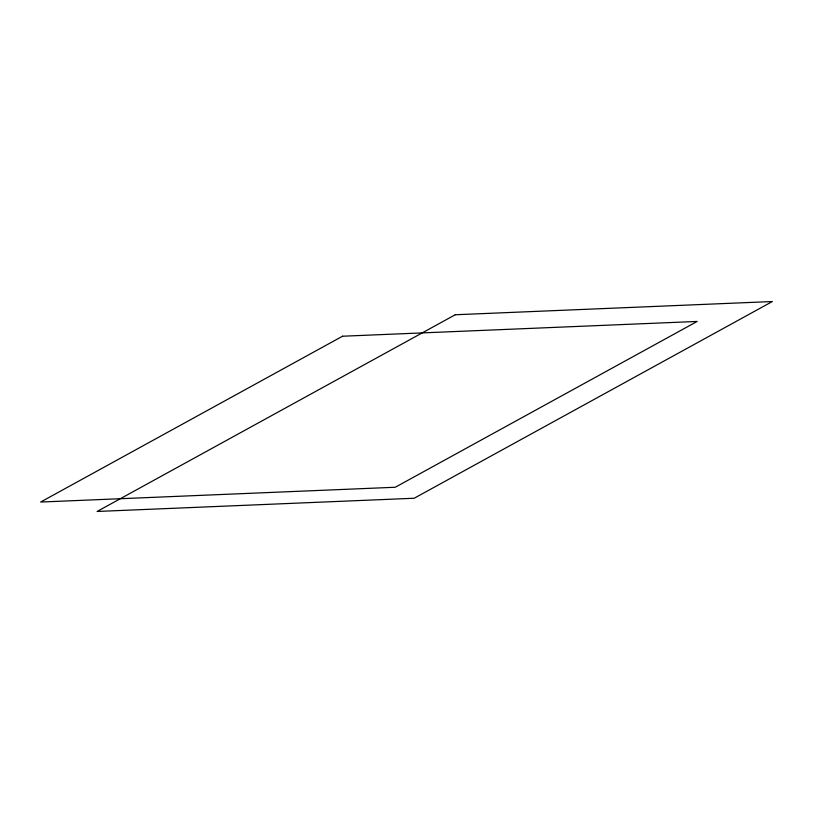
<?xml version="1.0" encoding="UTF-8"?>
<svg xmlns="http://www.w3.org/2000/svg" width="813" height="813" viewBox="0 0 813 813"><rect width="100%" height="100%" fill="white"/><g stroke="black" fill="none" stroke-linecap="round" stroke-linejoin="round"><path stroke-width="1.22" d="M342.537 336.226L40.65 502.038L395.27 487.251L697.168 321.44L342.537 336.226M455.26 314.753L97.103 511.468L414.183 498.247L772.35 301.532L455.26 314.753"/></g></svg>
